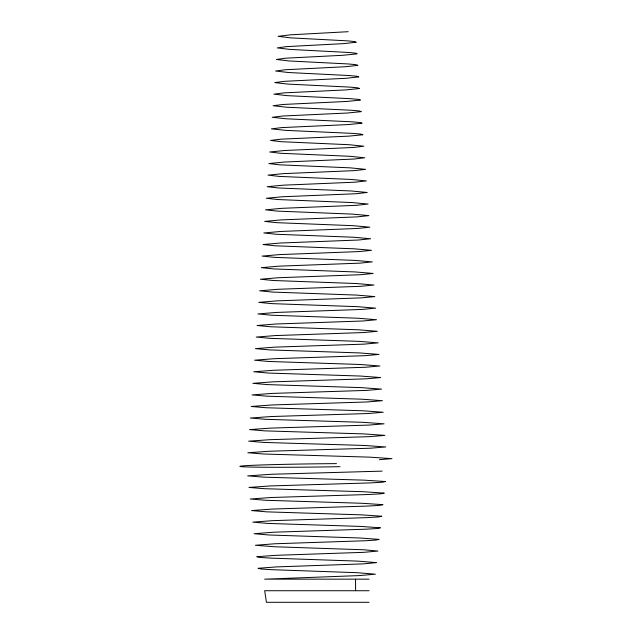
<?xml version="1.0" encoding="UTF-8"?>
<svg xmlns="http://www.w3.org/2000/svg" width="634" height="634" viewBox="0 0 634 634"><rect width="100%" height="100%" fill="white"/><g stroke="black" fill="none" stroke-linecap="round" stroke-linejoin="round"><path stroke-width="0.95" d="M348.193 31.7L290.451 34.822L278.104 36.328L290.301 37.834L347.226 40.838L354.351 41.535L356.245 42.224L343.993 43.611L286.457 46.623L277.264 47.891L289.722 49.397L349.421 52.519L355.864 53.216L357.069 53.565L356.855 53.906L342.669 55.293L285.807 58.185L276.424 59.461L289.144 60.967L348.518 63.971L355.951 64.668L357.925 65.357L345.142 66.744L285.157 69.756L275.584 71.024L288.573 72.53L349.168 75.541L356.752 76.231L358.765 76.928L345.72 78.315L284.507 81.326L274.736 82.594L287.994 84.1L349.817 87.104L357.552 87.801L359.605 88.491L346.291 89.885L283.858 92.889L273.896 94.165L287.416 95.663L350.467 98.674L358.353 99.364L360.445 100.061L346.869 101.448L283.216 104.459L273.056 105.727L286.845 107.233L351.109 110.237L359.153 110.934L361.285 111.632L347.448 113.018L282.566 116.022L272.216 117.298L286.267 118.796L351.759 121.807L359.953 122.505L362.125 123.194L348.018 124.581L281.916 127.593L271.376 128.861L285.688 130.366L352.409 133.378L360.754 134.067L362.965 134.765L348.597 136.151L281.266 139.155L270.536 140.431L281.124 141.699L349.025 144.71L363.884 146.216L353.201 147.484L284.69 150.496L269.688 151.994L280.474 153.269L349.596 156.273L364.732 157.779L353.843 159.055L284.111 162.058L268.848 163.564L279.832 164.84L350.174 167.844L365.572 169.349L354.493 170.617L283.541 173.629L268.008 175.135L279.182 176.403L350.753 179.414L366.412 180.912L355.143 182.188L282.962 185.191L267.168 186.697L278.532 187.973L351.323 190.977L367.252 192.482L355.793 193.75L282.384 196.762L266.328 198.268L277.882 199.536L351.902 202.547L368.092 204.045L356.443 205.321L281.813 208.324L265.488 209.83L277.232 211.106L352.48 214.11L368.933 215.615L357.085 216.891L281.234 219.895L264.647 221.401L276.59 222.669L353.051 225.68L369.773 227.186L357.734 228.454L280.656 231.465L263.799 232.963L275.941 234.239L353.629 237.243L370.621 238.749L358.384 240.024L280.085 243.028L262.959 244.534L275.291 245.802L354.208 248.813L371.461 250.319L359.034 251.587L279.507 254.599L262.119 256.096L274.641 257.372L354.778 260.376L372.301 261.882L359.684 263.158L278.928 266.161L261.279 267.667L273.999 268.943L355.357 271.946L373.141 273.452L360.326 274.72L278.358 277.732L260.439 279.237L273.349 280.505L355.936 283.517L373.981 285.015L360.976 286.291L277.779 289.294L259.599 290.8L272.699 292.076L356.506 295.079L374.821 296.585L361.626 297.853L277.201 300.865L258.759 302.37L272.049 303.638L357.085 306.65L375.669 308.148L362.276 309.424L276.63 312.427L257.911 313.933L271.4 315.209L357.663 318.213L376.509 319.718L362.925 320.994L276.052 323.998L257.071 325.504L270.758 326.772L358.234 329.783L377.349 331.289L363.567 332.557L275.473 335.568L256.231 337.066L270.108 338.342L358.812 341.346L378.189 342.851L364.217 344.127L274.902 347.131L255.391 348.637L269.458 349.905L359.391 352.916L379.029 354.422L364.867 355.69L274.324 358.701L254.551 360.199L268.808 361.475L359.961 364.479L379.869 365.984L365.517 367.26L273.745 370.264L253.711 371.77L268.158 373.046L360.54 376.049L380.709 377.555L366.159 378.823L273.175 381.834L252.871 383.34L267.516 384.608L361.118 387.62L381.557 389.118L366.809 390.393L272.596 393.397L252.023 394.903L266.866 396.179L361.689 399.182L382.397 400.688L367.458 401.956L272.018 404.967L251.183 406.473L266.217 407.741L362.268 410.753L383.237 412.251L368.108 413.526L271.447 416.53L250.343 418.036L265.567 419.312L362.846 422.315L384.077 423.821L368.758 425.097L270.869 428.101L249.503 429.606L264.917 430.874L363.417 433.886L384.917 435.392L369.4 436.66L270.29 439.671L248.663 441.169L264.275 442.445L363.995 445.448L385.757 446.954L370.05 448.23L269.719 451.234L247.823 452.739L263.625 454.007L369.559 457.138L391.963 458.636L379.386 459.682M382.112 471.133L271.732 474.256L247.688 475.872L263.704 477.148L364.122 480.152L385.543 481.539L382.247 482.236L369.804 482.926L270.322 485.937L248.972 487.443L264.695 488.711L363.242 491.722L384.267 493.109L381.026 493.799L368.814 494.496L271.201 497.5L250.256 499.006L265.686 500.281L362.363 503.285L382.984 504.672L379.806 505.369L367.823 506.059L272.081 509.07L251.547 510.576L266.676 511.844L361.483 514.856L381.7 516.242L378.577 516.932L366.832 517.629L272.961 520.641L252.831 522.139L267.667 523.415L360.603 526.418L380.416 527.805L377.357 528.502L365.842 529.2L273.84 532.203L254.115 533.709L268.657 534.977L359.724 537.989L379.132 539.375L376.136 540.073L364.851 540.762L274.72 543.774L255.399 545.272L274.942 546.777L364.075 549.789L377.959 551.057L363.861 552.333L275.6 555.336L256.794 556.723L259.694 557.421L270.639 558.11L357.964 561.122L376.675 562.627L362.87 563.895L276.479 566.907L258.07 568.294L260.923 568.983L271.621 569.681L357.085 572.692L375.391 574.19L359.454 575.577L264.671 579.167L369.083 579.167M369.067 590.729L264.671 590.729L266.423 602.3L369.083 602.3M355.555 579.167L355.595 590.729M339.99 466.679A77.158 1.617 -0.7 0 1 239.874 466.331A77.158 1.617 -0.7 0 1 336.464 463.62"/></g></svg>
